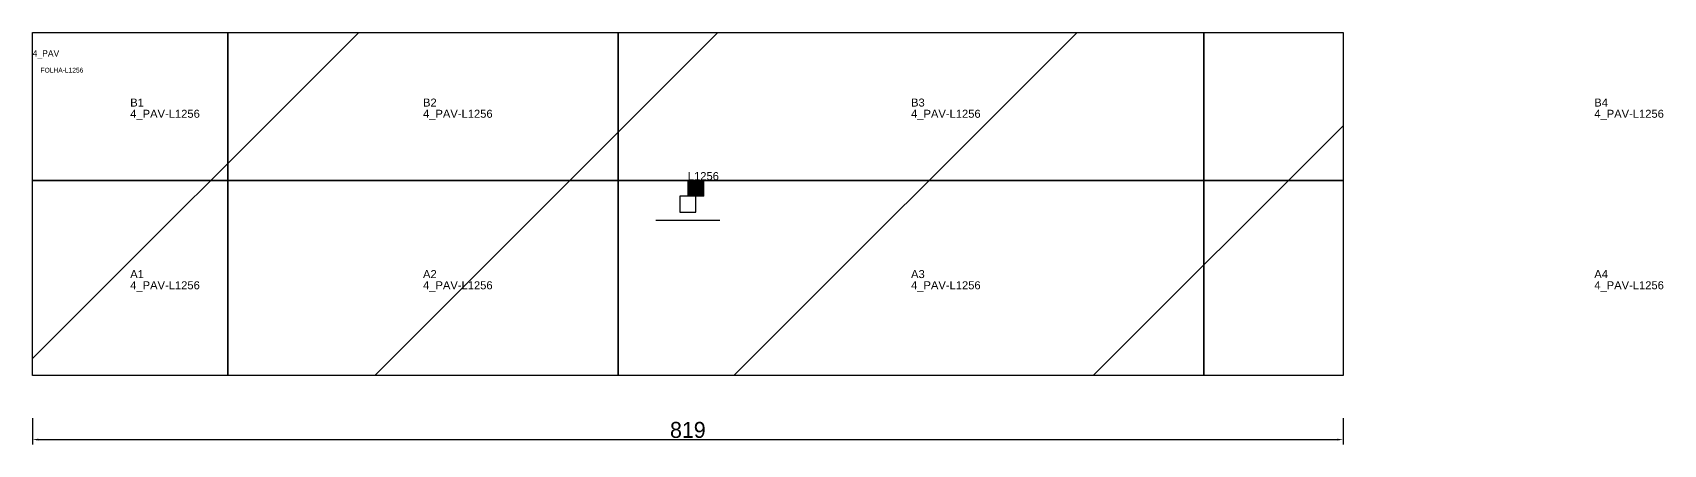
# Model space of a CAD drawing. Header units: metres. Extents: x 222 to 2461, y -56 to 202.
# Drawn here: x 222 to 1241, y -56 to 202 of the extents above; entities that cross this region are included whole.
import ezdxf

# ---------------------------------------------------------------- set-up
doc = ezdxf.new("R2010")
doc.units = ezdxf.units.M
for name, color, linetype in [('3', 3, 'CONTINUOUS'), ('AUX00', 7, 'CONTINUOUS'), ('COTA', 241, 'CONTINUOUS'), ('FOLHA', 255, 'CONTINUOUS'), ('Hachura', 251, 'CONTINUOUS'), ('NOMENCLATURA', 7, 'CONTINUOUS'), ('Nível', 160, 'CONTINUOUS'), ('Painéis', 200, 'CONTINUOUS'), ('Pilares', 5, 'CONTINUOUS'), ('REAPROVEITAMENTO', 251, 'CONTINUOUS'), ('SARR_2.2x7', 40, 'CONTINUOUS')]:
    doc.layers.add(name, color=color, linetype=linetype)
doc.styles.add('ARIAL', font='Arial.ttf')
doc.styles.add('STR_STANDARD', font='arial.ttf')
doc.dimstyles.new('EZ DXF', dxfattribs={"dimtxt": 10, "dimasz": 3.5, "dimexe": 3, "dimexo": 1.5, "dimgap": 1, "dimtad": 1, "dimdec": 1, "dimdsep": 46, "dimcen": 2.5, "dimazin": 3, "dimtfac": 1, "dimtmove": 0, "dimatfit": 3})

msp = doc.modelspace()

# ---------------------------------------------------------------- hatches: boundary and pattern name
at = {"layer": 'Hachura'}
h = msp.add_hatch(dxfattribs=at)
h.set_pattern_fill('ANSI31', scale=50)
h.paths.add_polyline_path([(222.2, 201.5), (1041.2, 201.5), (1041.2, -13), (222.2, -13)])
h = msp.add_hatch(dxfattribs=at)
h.set_pattern_fill('ANSI31', scale=50)
h.paths.add_polyline_path([(222.2, 201.5), (1041.2, 201.5), (1041.2, -13), (222.2, -13)])
at = {"layer": 'Reaproveitamento'}
h = msp.add_hatch(dxfattribs=at)
h.set_pattern_fill('SOLID')
h.paths.add_polyline_path([(631.7, 99.25), (641.7, 99.25), (641.7, 109.25), (631.7, 109.25)])
h = msp.add_hatch(dxfattribs=at)
h.set_pattern_fill('SOLID')
h.paths.add_polyline_path([(631.7, 99.25), (641.7, 99.25), (641.7, 109.25), (631.7, 109.25)])

# ---------------------------------------------------------------- linework, layer by layer
at = {"layer": '3'}
for points in [[(344.2, -13), (344.2, 201.5)], [(344.2, -13), (344.2, 201.5)], [(588.2, -13), (588.2, 201.5)], [(588.2, -13), (588.2, 201.5)], [(954.2, -13), (954.2, 201.5)], [(954.2, -13), (954.2, 201.5)], [(222.2, 109), (1041.2, 109)], [(222.2, 109), (1041.2, 109)]]:
    msp.add_lwpolyline(points, close=True, dxfattribs=at)
at = {"layer": 'Painéis', "color": 200}
for p, q in [((222.2, 201.5), (1041.2, 201.5)), ((222.2, -13), (222.2, 201.5)), ((222.2, 201.5), (1041.2, 201.5)), ((222.2, -13), (222.2, 201.5)), ((1041.2, 201.5), (1041.2, -13)), ((1041.2, 201.5), (1041.2, -13)), ((1041.2, -13), (222.2, -13)), ((1041.2, -13), (222.2, -13))]:
    msp.add_line(p, q, dxfattribs=at)
at = {"layer": 'Pilares'}
msp.add_lwpolyline([(626.7, 89.25), (636.7, 89.25), (636.7, 99.25), (626.7, 99.25)], close=True, dxfattribs=at)
msp.add_lwpolyline([(626.7, 89.25), (636.7, 89.25), (636.7, 99.25), (626.7, 99.25)], close=True, dxfattribs=at)
at = {"layer": 'SARR_2.2x7'}
msp.add_line((611.7, 84.25), (651.7, 84.25), dxfattribs=at)
msp.add_line((611.7, 84.25), (651.7, 84.25), dxfattribs=at)

# ---------------------------------------------------------------- texts
at = {"layer": '3', "style": 'STR_STANDARD'}
for s, p in [('B1', (283.2, 155.25)), ('B1', (283.2, 155.25)), ('B2', (466.2, 155.25)), ('B2', (466.2, 155.25)), ('B3', (771.2, 155.25)), ('B3', (771.2, 155.25)), ('B4', (1198.2, 155.25)), ('B4', (1198.2, 155.25)), ('A1', (283.2, 48)), ('A1', (283.2, 48)), ('A2', (466.2, 48)), ('A2', (466.2, 48)), ('A3', (771.2, 48)), ('A3', (771.2, 48)), ('A4', (1198.2, 48)), ('A4', (1198.2, 48))]:
    msp.add_text(s, height=5, dxfattribs=at).set_placement(p)
at = {"layer": 'AUX00', "style": 'STR_STANDARD'}
for p in [(283.2, 148.25), (283.2, 148.25), (466.2, 148.25), (466.2, 148.25), (771.2, 148.25), (771.2, 148.25), (1198.2, 148.25), (1198.2, 148.25), (283.2, 41), (283.2, 41), (466.2, 41), (466.2, 41), (771.2, 41), (771.2, 41), (1198.2, 41), (1198.2, 41)]:
    msp.add_text('4_PAV-L1256', height=5, dxfattribs=at).set_placement(p)
at = {"layer": 'FOLHA'}
msp.add_text('FOLHA-L1256', height=3, dxfattribs=at).set_placement((227.2, 176.5))
msp.add_text('FOLHA-L1256', height=3, dxfattribs=at).set_placement((227.2, 176.5))
at = {"layer": 'NOMENCLATURA', "insert": (631.7, 114.25), "char_height": 5, "attachment_point": 1, "style": 'ARIAL'}
msp.add_mtext('L1256', dxfattribs=at)
msp.add_mtext('L1256', dxfattribs=at)
at = {"layer": 'Nível'}
msp.add_text('4_PAV', height=4, dxfattribs=at).set_placement((222.2, 186.5))
msp.add_text('4_PAV', height=4, dxfattribs=at).set_placement((222.2, 186.5))

# ---------------------------------------------------------------- dimensions: what is measured, and where the dimension line sits
at = {"layer": 'COTA'}
msp.add_linear_dim(base=(222.2, -53), p1=(222.2, -38), p2=(1041.2, -38), dimstyle='EZ DXF', dxfattribs=at).render()
msp.add_linear_dim(base=(222.2, -53), p1=(222.2, -38), p2=(1041.2, -38), dimstyle='EZ DXF', dxfattribs=at).render()

doc.saveas('drawing.dxf')
